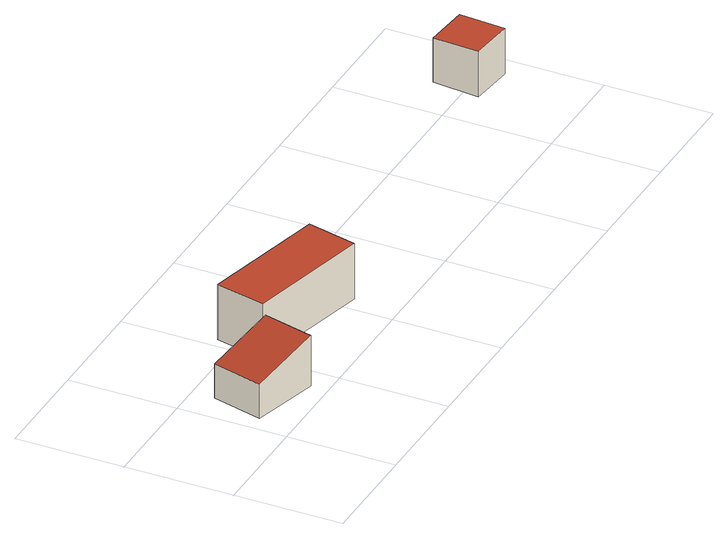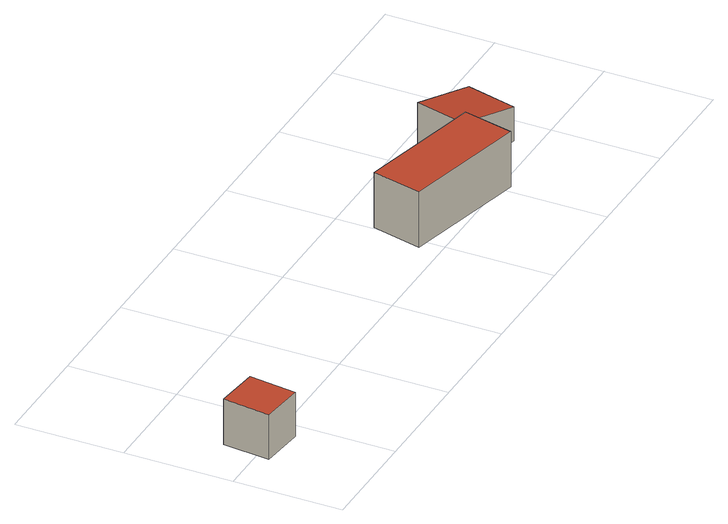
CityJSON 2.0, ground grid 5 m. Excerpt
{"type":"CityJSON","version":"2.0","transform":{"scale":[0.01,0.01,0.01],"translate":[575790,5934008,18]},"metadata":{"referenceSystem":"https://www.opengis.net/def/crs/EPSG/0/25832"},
"CityObjects":{
"building1":{"type":"Building","attributes":{"Grundfläche 2D":"7.984066","Grundhöhe NN":"18.048"},"geometry":[{"type":"Solid","lod":"3","boundaries":[[[[0,1,2,3]],[[4,5,3,2]],[[5,6,0,3]],[[6,7,1,0]],[[7,4,2,1]],[[7,6,5,4]]]],"semantics":{"surfaces":[{"type":"RoofSurface"},{"type":"WallSurface"},{"type":"GroundSurface"}],"values":[[0,1,1,1,1,2]]}}]},
"building2":{"type":"Building","attributes":{"Grundfläche 2D":"14.290190","Grundhöhe NN":"18.351"},"geometry":[{"type":"Solid","lod":"3","boundaries":[[[[8,9,10,11]],[[12,13,11,10]],[[13,14,8,11]],[[14,15,9,8]],[[15,12,10,9]],[[15,14,13,12]]]],"semantics":{"surfaces":[{"type":"RoofSurface"},{"type":"WallSurface"},{"type":"GroundSurface"}],"values":[[0,1,1,1,1,2]]}}]},
"building3":{"type":"Building","attributes":{"Grundfläche 2D":"4.549640","Grundhöhe NN":"18.540"},"geometry":[{"type":"Solid","lod":"3","boundaries":[[[[16,17,18,19]],[[20,21,19,18]],[[21,22,16,19]],[[22,23,17,16]],[[23,20,18,17]],[[23,22,21,20]]]],"semantics":{"surfaces":[{"type":"RoofSurface"},{"type":"WallSurface"},{"type":"GroundSurface"}],"values":[[0,1,1,1,1,2]]}}]}
},
"vertices":[
[82,162,170],[398,81,250],[459,318,250],[142,399,170],[459,318,5],[142,399,5],[82,162,5],[398,81,5],
[1091,424,304],[509,561,304],[454,328,304],[1036,191,304],[454,328,35],[1036,191,35],[1091,424,35],[509,561,35],
[2833,374,277],[2855,592,272],[2648,613,270],[2626,395,275],[2648,613,54],[2626,395,54],[2833,374,54],[2855,592,54]
]}
